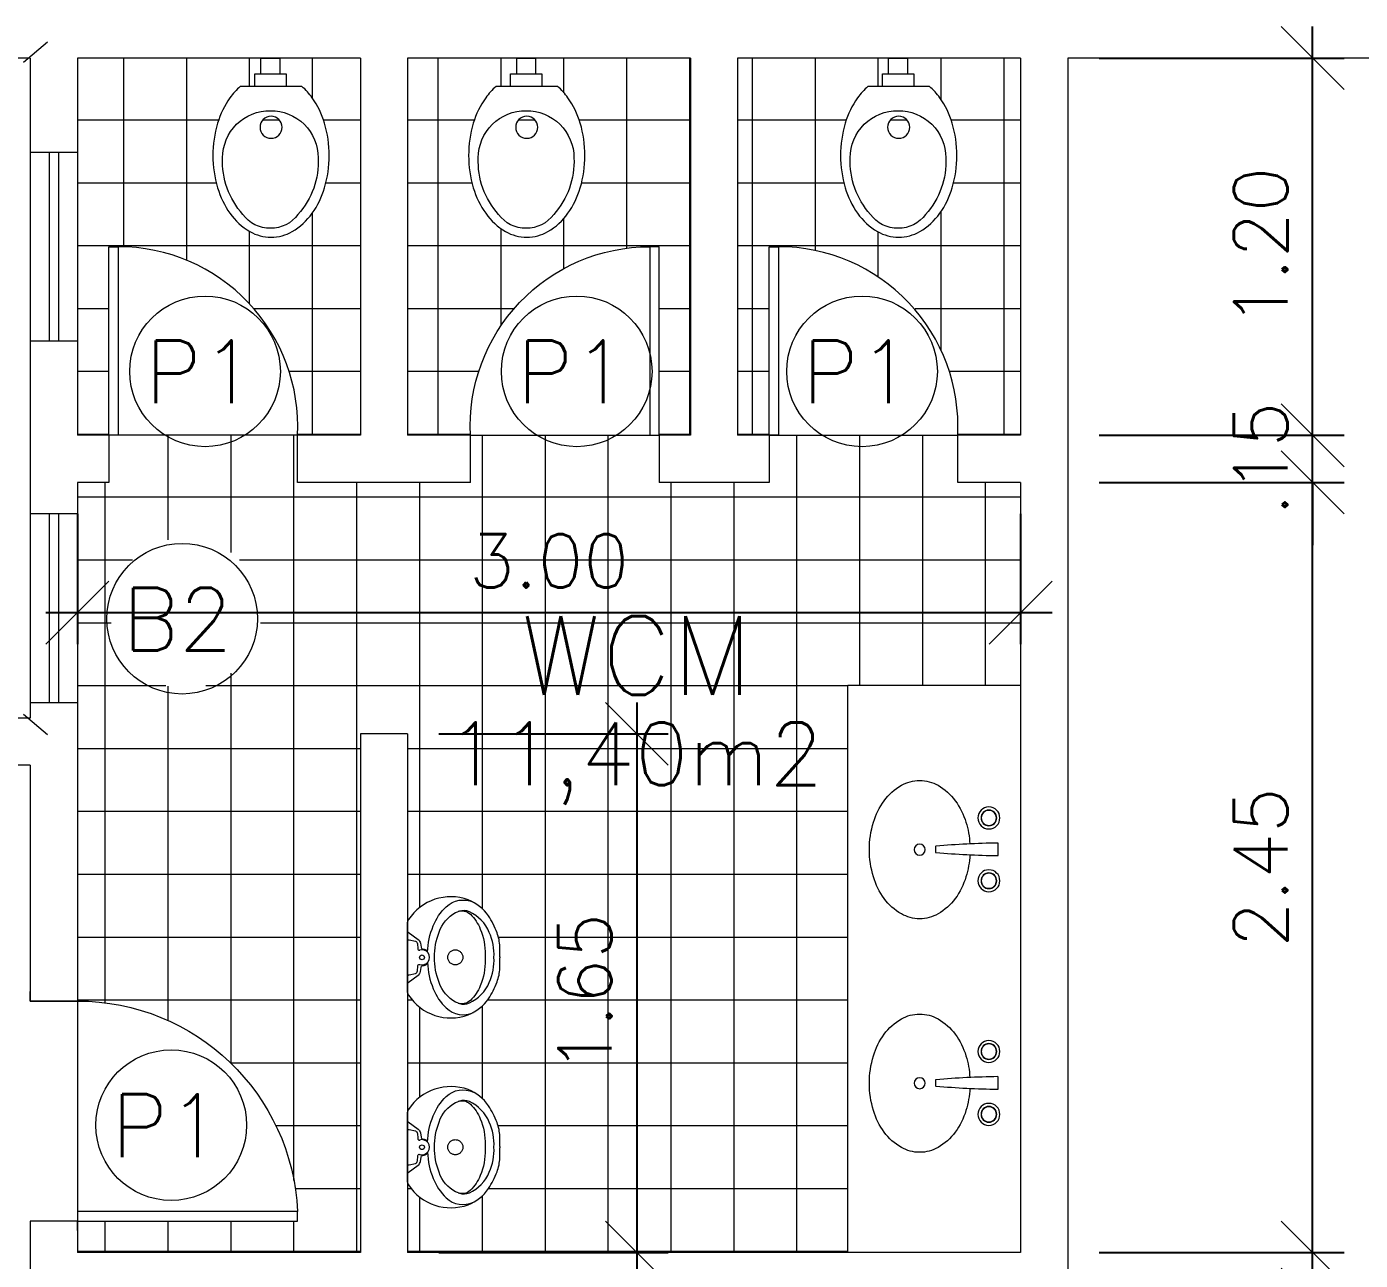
# Model space of a CAD drawing. Header units: millimetres. Extents: x 521 to 1055, y 261 to 520.
# Drawn here: x 609.55 to 613.792, y 420.171 to 424.096 of the extents above; entities that cross this region are included whole.
import ezdxf
from ezdxf.enums import TextEntityAlignment as Align

# ---------------------------------------------------------------- set-up
doc = ezdxf.new("R2010")
doc.units = ezdxf.units.MM
doc.linetypes.add('CONTINU', pattern=[0])
doc.linetypes.add('DASHDOT', pattern=[1, 0.5, -0.25, 0, -0.25])
doc.layers.add('0.1', color=8, linetype='Continuous', lineweight=13)
doc.styles.add('ROMANS', font='romans')
doc.styles.get("Standard").update_dxf_attribs({"font": 'romans.shx'})
doc.dimstyles.new('Fares Eng - 50', dxfattribs={"dimscale": 2, "dimtxt": 0.085, "dimasz": 0.1, "dimexe": 0.05, "dimexo": 0.05, "dimgap": 0.04, "dimtad": 1, "dimzin": 4, "dimdsep": 46, "dimtxsty": 'ROMANS', "dimblk1": 'OBLIQUE', "dimblk2": 'OBLIQUE', "dimsah": 1, "dimcen": 0.05, "dimdle": 0.05, "dimclrd": 8, "dimclre": 8, "dimclrt": 8, "dimaunit": 1, "dimadec": 0, "dimazin": 0, "dimtfac": 1, "dimtix": 1, "dimtmove": 2, "dimatfit": 0, "dimldrblk": 'OPEN90', "dimfxl": 1, "dimtolj": 1, "dimtzin": 0, "dimarcsym": 0})
pattern_1 = [(0, (-65.94123, 0), (0, 0.2), []), (90, (-65.94123, 0), (-0.2, 1e-17), [])]

# ---------------------------------------------------------------- blocks, each defined once
blk = doc.blocks.new('P60')
at = {"color": 252}
blk.add_lwpolyline([(-0.6, 0.0596), (0, 0.0596), (0, 0.03), (-0.6, 0.03)], close=True, dxfattribs=at)
at = {"color": 8}
blk.add_arc((-0.0289, 0.0596), 0.5711, 87.1025, 180, dxfattribs=at)
blk = doc.blocks.new('Vaso')
for points in [[(0.03, -0.05), (0.03, 0), (-0.03, 0), (-0.03, -0.05)], [(0.05, -0.09), (0.05, -0.05), (-0.05, -0.05), (-0.05, -0.09)]]:
    blk.add_lwpolyline(points)
for points in [[(0.1829, -0.31, -0.071776), (0.168, -0.4129, -0.083144), (0.1287, -0.4938, -0.106699), (0.0652, -0.5518, -0.132564), (-0.0021, -0.57, -0.132564), (-0.0694, -0.5518, -0.106699), (-0.1329, -0.4938, -0.083144), (-0.1722, -0.4129, -0.071776), (-0.1871, -0.31, -0.071776), (-0.1722, -0.2071, -0.083144), (-0.1329, -0.1262, -0.060171), (-0.1, -0.09), (0.0958, -0.09, -0.060171), (0.1287, -0.1262, -0.083144), (0.168, -0.2071, -0.071776)], [(-0.0876, -0.4972, 0.2474), (0, -0.5413, 0.2474), (0.0876, -0.4972, 0.197858), (0.1521, -0.3175, 0.418329), (0, -0.1675, 0.418329), (-0.1521, -0.3175, 0.197858)]]:
    blk.add_lwpolyline(points, format="xyb", close=True)
blk.add_circle((-0.0021, -0.22), 0.0352)
blk = doc.blocks.new('_OBLIQUE')
at = {"color": 0, "linetype": 'ByBlock'}
blk.add_line((-0.5, -0.5), (0.5, 0.5), dxfattribs=at)
blk = doc.blocks.new('*D817')
at = {"layer": '0.1', "color": 8, "linetype": 'CONTINU', "lineweight": -2, "transparency": 16777216}
for p, q in [((613.6402, 422.7965), (613.6402, 422.9965)), ((612.9614, 422.7965), (613.7402, 422.7965)), ((613.6402, 422.6465), (613.6402, 422.7965)), ((612.9614, 422.6465), (613.7402, 422.6465)), ((613.6402, 422.6465), (613.6402, 422.4465))]:
    blk.add_line(p, q, dxfattribs=at)
at = {"layer": 'DEFPOINTS', "color": 0, "linetype": 'CONTINU', "lineweight": -2, "transparency": 16777216}
for p in [(612.8614, 422.7965), (613.6402, 422.7965), (612.8614, 422.6465)]:
    blk.add_point(p, dxfattribs=at)
at = {"layer": '0.1', "color": 8, "linetype": 'CONTINU', "lineweight": -2, "transparency": 16777216, "xscale": 0.2, "yscale": 0.2, "zscale": 0.2}
for p, rotation in [((613.6402, 422.7965), 270), ((613.6402, 422.6465), 90)]:
    blk.add_blockref('_OBLIQUE', p, dxfattribs=dict(at, rotation=rotation))
at = {"layer": '0.1', "color": 8, "linetype": 'CONTINU', "transparency": 16777216, "insert": (613.4752, 422.7215), "char_height": 0.17, "attachment_point": 5, "rotation": 90, "style": 'ROMANS'}
blk.add_mtext('\\A1;.15', dxfattribs=at)
blk = doc.blocks.new('_Open90')
at = {"color": 0, "linetype": 'ByBlock', "lineweight": -2}
for p, q in [((-0.5, 0.5), (0, 0)), ((0, 0), (-1, 0)), ((0, 0), (-0.5, -0.5))]:
    blk.add_line(p, q, dxfattribs=at)
blk = doc.blocks.new('*D818')
at = {"layer": '0.1', "color": 8, "linetype": 'CONTINU', "lineweight": -2, "transparency": 16777216}
for p, q in [((613.6402, 422.6965), (613.6402, 424.0965)), ((612.9614, 423.9965), (613.7402, 423.9965)), ((612.9614, 422.7965), (613.7402, 422.7965))]:
    blk.add_line(p, q, dxfattribs=at)
at = {"layer": 'DEFPOINTS', "color": 0, "linetype": 'CONTINU', "lineweight": -2, "transparency": 16777216}
for p in [(612.8614, 423.9965), (613.6402, 423.9965), (612.8614, 422.7965)]:
    blk.add_point(p, dxfattribs=at)
at = {"layer": '0.1', "color": 8, "linetype": 'CONTINU', "lineweight": -2, "transparency": 16777216, "xscale": 0.2, "yscale": 0.2, "zscale": 0.2}
for p, rotation in [((613.6402, 423.9965), 90), ((613.6402, 422.7965), 270)]:
    blk.add_blockref('_OBLIQUE', p, dxfattribs=dict(at, rotation=rotation))
at = {"layer": '0.1', "color": 8, "linetype": 'CONTINU', "transparency": 16777216, "insert": (613.4752, 423.3965), "char_height": 0.17, "attachment_point": 5, "rotation": 90, "style": 'ROMANS'}
blk.add_mtext('\\A1;1.20', dxfattribs=at)
blk = doc.blocks.new('*D763')
at = {"layer": '0.1', "color": 8, "linetype": 'CONTINU', "lineweight": -2, "transparency": 16777216}
for p, q in [((613.6402, 420.1965), (613.6402, 420.3965)), ((612.9614, 420.1965), (613.7402, 420.1965)), ((613.6402, 420.0465), (613.6402, 420.1965)), ((612.9614, 420.0465), (613.7402, 420.0465)), ((613.6402, 420.0465), (613.6402, 419.8465))]:
    blk.add_line(p, q, dxfattribs=at)
at = {"layer": 'DEFPOINTS', "color": 0, "linetype": 'CONTINU', "lineweight": -2, "transparency": 16777216}
for p in [(612.8614, 420.1965), (613.6402, 420.1965), (612.8614, 420.0465)]:
    blk.add_point(p, dxfattribs=at)
at = {"layer": '0.1', "color": 8, "linetype": 'CONTINU', "lineweight": -2, "transparency": 16777216, "xscale": 0.2, "yscale": 0.2, "zscale": 0.2}
for p, rotation in [((613.6402, 420.1965), 270), ((613.6402, 420.0465), 90)]:
    blk.add_blockref('_OBLIQUE', p, dxfattribs=dict(at, rotation=rotation))
at = {"layer": '0.1', "color": 8, "linetype": 'CONTINU', "transparency": 16777216, "insert": (613.4402, 419.7405), "char_height": 0.17, "attachment_point": 5, "rotation": 90, "style": 'ROMANS'}
blk.add_mtext('\\A1;.15', dxfattribs=at)
blk = doc.blocks.new('*D834')
at = {"layer": '0.1', "color": 8, "linetype": 'CONTINU', "lineweight": -2, "transparency": 16777216}
for p, q in [((608.8415, 421.8465), (608.8415, 403.5465)), ((609.4614, 421.7465), (608.7415, 421.7465)), ((609.4614, 403.6465), (608.7415, 403.6465))]:
    blk.add_line(p, q, dxfattribs=at)
at = {"layer": 'DEFPOINTS', "color": 0, "linetype": 'CONTINU', "lineweight": -2, "transparency": 16777216}
for p in [(609.5614, 421.7465), (608.8415, 403.6465), (609.5614, 403.6465)]:
    blk.add_point(p, dxfattribs=at)
at = {"layer": '0.1', "color": 8, "linetype": 'CONTINU', "lineweight": -2, "transparency": 16777216, "xscale": 0.2, "yscale": 0.2, "zscale": 0.2}
for p, rotation in [((608.8415, 421.7465), 90), ((608.8415, 403.6465), 270)]:
    blk.add_blockref('_OBLIQUE', p, dxfattribs=dict(at, rotation=rotation))
at = {"layer": '0.1', "color": 8, "linetype": 'CONTINU', "transparency": 16777216, "insert": (608.6765, 412.6965), "char_height": 0.17, "attachment_point": 5, "rotation": 90, "style": 'ROMANS'}
blk.add_mtext('\\A1;18.10', dxfattribs=at)
blk = doc.blocks.new('P70')
for points in [[(0, 0.76), (0, 0.73), (0.15, 0.73), (0.15, 0.76)], [(0, 0), (0, 0.03), (0.15, 0.03), (0.15, 0)]]:
    blk.add_lwpolyline(points)
blk.add_lwpolyline([(-0.7, 0.06), (0, 0.06), (0, 0.03), (-0.7, 0.03)], close=True)
at = {"color": 8}
blk.add_arc((0, 0.0293), 0.7007, 90, 177.4911, dxfattribs=at)
blk = doc.blocks.new('MIC')
for p, q in [((0, 0), (0, 0.1115)), ((0.294, 0.0017), (0.294, 0)), ((0, -0.1115), (0, 0)), ((0.294, 0), (0.294, -0.0017))]:
    blk.add_line(p, q)
for points in [[(0.0639, 0.016, -0.100603), (0.082, 0.1, -0.114611), (0.123, 0.161, -0.309836), (0.2095, 0.1751, -0.309836)], [(0.1614, -0.1456), (0.1649, -0.1467, 0.189039), (0.1967, -0.145, 0.189014), (0.26, -0.0796, 0.116802), (0.275, 0, 0.116802), (0.26, 0.0796, 0.189014), (0.1967, 0.145, 0.189039), (0.1649, 0.1467), (0.1614, 0.1456)], [(0, 0.0531, -0.473116), (0.005, 0.056), (0.025, 0.0515, -0.362542), (0.0315, 0.043), (0.0325, 0.0285, 0.564769), (0.0386, 0.0228)], [(0.002, 0.0805), (0.034, 0.057, -0.1805), (0.041, 0.0455), (0.043, 0.032, 0.35029), (0.0485, 0.026, -0.252034), (0.063, 0.0195)], [(0, -0.0531, 0.473116), (0.005, -0.056), (0.025, -0.0515, 0.362542), (0.0315, -0.043), (0.0325, -0.0285, -0.564769), (0.0386, -0.0228)], [(0.002, -0.0805), (0.034, -0.057, 0.1805), (0.041, -0.0455), (0.043, -0.032, -0.35029), (0.0485, -0.026, 0.252034), (0.063, -0.0195)], [(0.0639, -0.016, 0.100603), (0.082, -0.1, 0.114611), (0.123, -0.161, 0.309836), (0.2095, -0.1751, 0.309836)]]:
    blk.add_lwpolyline(points, format="xyb")
blk.add_lwpolyline([(0.247, 0), (0.2471, -0.0078, -0.102017), (0.2314, -0.0902, -0.100634), (0.1998, -0.1372, -0.31043), (0.1587, -0.1445, -0.029837), (0.153, -0.1425, -0.193887), (0.1005, -0.08, -0.096635), (0.0855, 0, -0.096635), (0.1005, 0.08, -0.193887), (0.153, 0.1425, -0.029837), (0.1587, 0.1445, -0.31043), (0.1998, 0.1372, -0.100634), (0.2314, 0.0902, -0.102017), (0.2471, 0.0078)], format="xyb", close=True)
blk.add_circle((0.046, 0), 0.0075)
at = {"linetype": 'DASHDOT'}
blk.add_circle((0.152, 0), 0.024, dxfattribs=at)
for centre, radius, start, end in [((0.1378, 0.0316), 0.1612, 69.9635, 146.7254), ((0.1387, 0.0475), 0.146, 35.2589, 68.1534), ((0.0355, -0.0108), 0.2641, 26.2626, 32.6613), ((0.0142, 0.1113), 0.0142, 142.0649, 179.055), ((-0.0293, -0.0427), 0.3364, 21.0674, 26.2626), ((0.1598, 0.0301), 0.1338, 1.8451, 21.0674), ((0.046, 0), 0.024, 251.9674, 108.0326), ((-0.7216, 0.0017), 1.0157, 360, 1.8451), ((0.1598, -0.0301), 0.1338, 338.9326, 358.1549), ((-0.7216, -0.0017), 1.0157, 358.1549, 360), ((-0.0293, 0.0427), 0.3364, 333.7374, 338.9326), ((0.0142, -0.1113), 0.0142, 180.945, 217.9351), ((0.1378, -0.0316), 0.1612, 213.2746, 290.0365), ((0.0355, 0.0108), 0.2641, 327.3387, 333.7374), ((0.1387, -0.0475), 0.146, 291.8466, 324.7411)]:
    blk.add_arc(centre, radius, start, end)
blk = doc.blocks.new('ÁREA')
for p in [(0.00005, 0.003762), (0, 0)]:
    blk.add_attdef('COMPARTIMENTO', text='', height=0.0025).set_placement(p, align=Align.CENTER)
at = {"color": 1}
for p in [(-0.00005, -0.003762), (-0.000099, -0.007523)]:
    blk.add_attdef('ÁREA', text='', height=0.002, dxfattribs=at).set_placement(p, align=Align.CENTER)
blk = doc.blocks.new('*D835')
at = {"layer": '0.1', "color": 8, "linetype": 'CONTINU', "lineweight": -2, "transparency": 16777216}
for p, q in [((609.7114, 422.5465), (609.7114, 422.1319)), ((612.7114, 422.5465), (612.7114, 422.1319)), ((612.8114, 422.2319), (609.6114, 422.2319))]:
    blk.add_line(p, q, dxfattribs=at)
at = {"layer": 'DEFPOINTS', "color": 0, "linetype": 'CONTINU', "lineweight": -2, "transparency": 16777216}
for p in [(609.7114, 422.6465), (612.7114, 422.6465), (609.7114, 422.2319)]:
    blk.add_point(p, dxfattribs=at)
at = {"layer": '0.1', "color": 8, "linetype": 'CONTINU', "lineweight": -2, "transparency": 16777216, "xscale": 0.2, "yscale": 0.2, "zscale": 0.2, "rotation": 180}
blk.add_blockref('_OBLIQUE', (609.7114, 422.2319), dxfattribs=at)
at = {"layer": '0.1', "color": 8, "linetype": 'CONTINU', "lineweight": -2, "transparency": 16777216, "xscale": 0.2, "yscale": 0.2, "zscale": 0.2}
blk.add_blockref('_OBLIQUE', (612.7114, 422.2319), dxfattribs=at)
at = {"layer": '0.1', "color": 8, "linetype": 'CONTINU', "transparency": 16777216, "insert": (611.2114, 422.3969), "char_height": 0.17, "attachment_point": 5, "style": 'ROMANS'}
blk.add_mtext('\\A1;3.00', dxfattribs=at)
blk = doc.blocks.new('*D836')
at = {"layer": '0.1', "color": 8, "lineweight": -2, "transparency": 16777216}
for p, q in [((611.4907, 421.9465), (611.4907, 420.0965)), ((610.8614, 421.8465), (611.5907, 421.8465)), ((610.8614, 420.1965), (611.5907, 420.1965))]:
    blk.add_line(p, q, dxfattribs=at)
at = {"layer": 'DEFPOINTS', "color": 0, "lineweight": -2, "transparency": 16777216}
for p in [(610.7614, 421.8465), (610.7614, 420.1965), (611.4907, 420.1965)]:
    blk.add_point(p, dxfattribs=at)
at = {"layer": '0.1', "color": 8, "lineweight": -2, "transparency": 16777216, "xscale": 0.2, "yscale": 0.2, "zscale": 0.2}
for p, rotation in [((611.4907, 421.8465), 90), ((611.4907, 420.1965), 270)]:
    blk.add_blockref('_OBLIQUE', p, dxfattribs=dict(at, rotation=rotation))
at = {"layer": '0.1', "color": 8, "transparency": 16777216, "insert": (611.3257, 421.0215), "char_height": 0.17, "attachment_point": 5, "rotation": 90, "style": 'ROMANS'}
blk.add_mtext('\\A1;1.65', dxfattribs=at)
blk = doc.blocks.new('*D844')
at = {"layer": '0.1', "color": 8, "linetype": 'CONTINU', "lineweight": -2, "transparency": 16777216}
for p, q in [((613.6402, 420.0965), (613.6402, 422.7465)), ((612.9614, 422.6465), (613.7402, 422.6465)), ((612.9614, 420.1965), (613.7402, 420.1965))]:
    blk.add_line(p, q, dxfattribs=at)
at = {"layer": 'DEFPOINTS', "color": 0, "linetype": 'CONTINU', "lineweight": -2, "transparency": 16777216}
for p in [(612.8614, 422.6465), (613.6402, 422.6465), (612.8614, 420.1965)]:
    blk.add_point(p, dxfattribs=at)
at = {"layer": '0.1', "color": 8, "linetype": 'CONTINU', "lineweight": -2, "transparency": 16777216, "xscale": 0.2, "yscale": 0.2, "zscale": 0.2}
for p, rotation in [((613.6402, 422.6465), 90), ((613.6402, 420.1965), 270)]:
    blk.add_blockref('_OBLIQUE', p, dxfattribs=dict(at, rotation=rotation))
at = {"layer": '0.1', "color": 8, "linetype": 'CONTINU', "transparency": 16777216, "insert": (613.4752, 421.4215), "char_height": 0.17, "attachment_point": 5, "rotation": 90, "style": 'ROMANS'}
blk.add_mtext('\\A1;2.45', dxfattribs=at)
blk = doc.blocks.new('Cuba')
blk.add_lwpolyline([(0.0008, 0.05), (-0.0074, 0.05, -0.389688), (-0.0094, 0.0518, -0.017234), (-0.0192, 0.248, -0.418769), (-0.0172, 0.25), (0.0008, 0.25), (0.0188, 0.25, -0.418769), (0.0208, 0.248, -0.017234), (0.011, 0.0518, -0.389688), (0.009, 0.05)], format="xyb", close=True)
blk.add_lwpolyline([(-0.0164, 0.1596, 0.059592), (-0.087, 0.1472, 0.084248), (-0.1556, 0.1131, 0.106469), (-0.2045, 0.0584, 0.130159), (-0.22, 0, 0.130159), (-0.2045, -0.0584, 0.106469), (-0.1556, -0.1131, 0.084248), (-0.087, -0.1472, 0.073281), (0, -0.16, 0.073281), (0.087, -0.1472, 0.084248), (0.1556, -0.1131, 0.106469), (0.2045, -0.0584, 0.130159), (0.22, 0, 0.130159), (0.2045, 0.0584, 0.106469), (0.1556, 0.1131, 0.084248), (0.087, 0.1472, 0.058268), (0.018, 0.1595, 0.073281)], format="xyb")
for centre, radius in [((-0.0992, 0.22), 0.035), ((0.1008, 0.22), 0.035), ((0, 0), 0.0175)]:
    blk.add_circle(centre, radius)
at = {"color": 8}
for centre, radius in [((-0.0992, 0.22), 0.025), ((-0.0992, 0.22), 0.024), ((0.1008, 0.22), 0.025), ((0.1008, 0.22), 0.024)]:
    blk.add_circle(centre, radius, dxfattribs=at)
blk = doc.blocks.new('*D1028')
at = {"layer": '0.1', "color": 8, "linetype": 'CONTINU', "lineweight": -2, "transparency": 16777216}
for p, q in [((613.6402, 420.1965), (613.6402, 420.3965)), ((612.9614, 420.1965), (613.7402, 420.1965)), ((613.6402, 420.0465), (613.6402, 420.1965)), ((612.9614, 420.0465), (613.7402, 420.0465)), ((613.6402, 420.0465), (613.6402, 419.8465))]:
    blk.add_line(p, q, dxfattribs=at)
at = {"layer": 'DEFPOINTS', "color": 0, "linetype": 'CONTINU', "lineweight": -2, "transparency": 16777216}
for p in [(612.8614, 420.1965), (613.6402, 420.1965), (612.8614, 420.0465)]:
    blk.add_point(p, dxfattribs=at)
at = {"layer": '0.1', "color": 8, "linetype": 'CONTINU', "lineweight": -2, "transparency": 16777216, "xscale": 0.2, "yscale": 0.2, "zscale": 0.2}
for p, rotation in [((613.6402, 420.1965), 270), ((613.6402, 420.0465), 90)]:
    blk.add_blockref('_OBLIQUE', p, dxfattribs=dict(at, rotation=rotation))
at = {"layer": '0.1', "color": 8, "linetype": 'CONTINU', "transparency": 16777216, "insert": (613.4402, 419.7405), "char_height": 0.17, "attachment_point": 5, "rotation": 90, "style": 'ROMANS'}
blk.add_mtext('\\A1;.15', dxfattribs=at)

msp = doc.modelspace()

# ---------------------------------------------------------------- hatches: boundary and pattern name
at = {"layer": '0.1', "linetype": 'CONTINU'}
h = msp.add_hatch(dxfattribs=at)
h.set_pattern_fill('_USER', color=8, scale=0.2, style=0, double=1, pattern_type=0)
h.set_pattern_definition(pattern_1)
h.paths.add_polyline_path([(610.61144, 423.99649), (610.35527, 423.99649), (610.35527, 423.94649), (610.29527, 423.94649), (610.29527, 423.99649), (609.71144, 423.99649), (609.71144, 423.69649), (609.71144, 423.09649), (609.71144, 422.79649), (609.81144, 422.79649), (609.81144, 423.39649), (609.84104, 423.39649, -0.429104), (610.41144, 422.79649), (610.61144, 422.79649)])
h.paths.add_polyline_path([(610.15723, 423.58354, 0.0000031), (610.15723, 423.58354, -0.0000023)], flags=0)
h.paths.add_polyline_path([(610.29213, 423.77646, -1), (610.36263, 423.77646, -1)], flags=0)
edge = h.paths.add_edge_path(flags=16)
edge.add_arc((610.50654, 423.68649), 0.36416, 180.00004, 196.42173)
edge.add_arc((610.41846, 423.66053), 0.27234, 196.42181, 215.43328)
edge.add_arc((610.36268, 423.62084), 0.20388, 215.43328, 239.79472)
edge.add_arc((610.32738, 423.56019), 0.1337, 239.79469, 270.00001)
edge.add_arc((610.32738, 423.56019), 0.1337, 269.99999, 300.20531)
edge.add_arc((610.29207, 423.62084), 0.20388, 300.20528, 324.56672)
edge.add_arc((610.23629, 423.66053), 0.27234, 324.56672, 343.57819)
edge.add_arc((610.14822, 423.68649), 0.36416, 343.57827, 359.99996)
edge.add_arc((610.14822, 423.68649), 0.36416, 0.00004, 16.42173)
edge.add_arc((610.23629, 423.71245), 0.27234, 16.42181, 35.43328)
edge.add_arc((610.29207, 423.75213), 0.20388, 35.43334, 49.20691)
edge.add_line((610.42527, 423.90649), (610.22948, 423.90649))
edge.add_arc((610.36269, 423.75213), 0.20388, 130.79309, 144.56666)
edge.add_arc((610.41846, 423.71245), 0.27234, 144.56672, 163.57819)
edge.add_arc((610.50654, 423.68649), 0.36416, 163.57827, 179.99996)
h = msp.add_hatch(dxfattribs=at)
h.set_pattern_fill('_USER', color=8, scale=0.2, style=0, double=1, pattern_type=0)
h.set_pattern_definition(pattern_1)
h.paths.add_polyline_path([(611.66144, 423.99649), (611.16868, 423.99649), (611.16868, 423.94649), (611.10868, 423.94649), (611.10868, 423.99649), (610.76144, 423.99649), (610.76144, 422.79649), (610.96144, 422.79649, -0.429104), (611.53184, 423.39649), (611.56144, 423.39649), (611.56144, 422.79649), (611.66144, 422.79649)])
h.paths.add_polyline_path([(610.97064, 423.58354, 0.0000031), (610.97064, 423.58354, -0.0000023)], flags=0)
h.paths.add_polyline_path([(611.10553, 423.77646, -1), (611.17603, 423.77646, -1)], flags=0)
edge = h.paths.add_edge_path(flags=16)
edge.add_arc((611.31994, 423.68649), 0.36416, 180.00004, 196.42173)
edge.add_arc((611.23187, 423.66053), 0.27234, 196.42181, 215.43328)
edge.add_arc((611.17609, 423.62084), 0.20388, 215.43328, 239.79472)
edge.add_arc((611.14078, 423.56019), 0.1337, 239.79469, 270.00001)
edge.add_arc((611.14078, 423.56019), 0.1337, 269.99999, 300.20531)
edge.add_arc((611.10548, 423.62084), 0.20388, 300.20528, 324.56672)
edge.add_arc((611.0497, 423.66053), 0.27234, 324.56672, 343.57819)
edge.add_arc((610.96162, 423.68649), 0.36416, 343.57827, 359.99996)
edge.add_arc((610.96162, 423.68649), 0.36416, 0.00004, 16.42173)
edge.add_arc((611.0497, 423.71245), 0.27234, 16.42181, 35.43328)
edge.add_arc((611.10548, 423.75213), 0.20388, 35.43334, 49.20691)
edge.add_line((611.23868, 423.90649), (611.04289, 423.90649))
edge.add_arc((611.17609, 423.75213), 0.20388, 130.79309, 144.56666)
edge.add_arc((611.23187, 423.71245), 0.27234, 144.56672, 163.57819)
edge.add_arc((611.31994, 423.68649), 0.36416, 163.57827, 179.99996)
h = msp.add_hatch(dxfattribs=at)
h.set_pattern_fill('_USER', color=8, scale=0.2, style=0, double=1, pattern_type=0)
h.set_pattern_definition(pattern_1)
h.paths.add_polyline_path([(612.71144, 423.99649), (612.3517, 423.99649), (612.3517, 423.94649), (612.2917, 423.94649), (612.2917, 423.99649), (611.81144, 423.99649), (611.81144, 422.79649), (611.91144, 422.79649), (611.91144, 423.39649), (611.94104, 423.39649, -0.2002278), (612.34693, 423.22716, -0.1067037), (612.41144, 423.14927, -0.1648706), (612.51144, 422.79649), (612.71144, 422.79649)])
h.paths.add_polyline_path([(612.15366, 423.58354), (612.15366, 423.58354, 0.0000022), (612.15366, 423.58354), (612.15366, 423.58354, -0.0000023)], flags=0)
h.paths.add_polyline_path([(612.28855, 423.77646, -1), (612.35905, 423.77646, -1)], flags=0)
edge = h.paths.add_edge_path(flags=16)
edge.add_arc((612.50296, 423.68649), 0.36416, 180.00004, 196.42173)
edge.add_arc((612.41489, 423.66053), 0.27234, 196.42181, 215.43328)
edge.add_arc((612.35911, 423.62084), 0.20388, 215.43328, 239.79472)
edge.add_arc((612.3238, 423.56019), 0.1337, 239.79469, 270.00001)
edge.add_arc((612.3238, 423.56019), 0.1337, 269.99999, 300.20531)
edge.add_arc((612.28849, 423.62084), 0.20388, 300.20528, 324.56672)
edge.add_arc((612.23272, 423.66053), 0.27234, 324.56672, 343.57819)
edge.add_arc((612.14464, 423.68649), 0.36416, 343.57827, 359.99996)
edge.add_arc((612.14464, 423.68649), 0.36416, 0.00004, 16.42173)
edge.add_arc((612.23272, 423.71245), 0.27234, 16.42181, 35.43328)
edge.add_arc((612.28849, 423.75213), 0.20388, 35.43334, 49.20691)
edge.add_line((612.4217, 423.90649), (612.22591, 423.90649))
edge.add_arc((612.35911, 423.75213), 0.20388, 130.79309, 144.56666)
edge.add_arc((612.41489, 423.71245), 0.27234, 144.56672, 163.57819)
edge.add_arc((612.50296, 423.68649), 0.36416, 163.57827, 179.99996)
h = msp.add_hatch(dxfattribs=at)
h.set_pattern_fill('_USER', color=8, scale=0.2, style=0, double=1, pattern_type=0)
h.set_pattern_definition([(0, (0, 0), (0, 0.2), []), (90, (0, 0), (-0.2, 1e-17), [])])
h.paths.add_polyline_path([(611.01931, 421.26722, -0.027927), (611.03381, 421.24155, -0.0226719), (611.04605, 421.21362, -0.0840705), (611.05492, 421.16984, -0.0080509), (611.05545, 421.13714), (611.05545, 421.13544), (611.05545, 421.13374, -0.0080509), (611.05492, 421.10104, -0.0840705), (611.04605, 421.05725, -0.0226719), (611.03381, 421.02933, -0.027927), (611.01931, 421.00366, -0.1445233), (610.95444, 420.95244, -0.3480503), (610.76444, 421.01544, -0.162816), (610.76144, 421.02394), (610.76144, 420.64299, -0.162816), (610.76444, 420.65149, -0.3480503), (610.95444, 420.71449, -0.1445233), (611.01931, 420.66327, -0.027927), (611.03381, 420.6376, -0.0226719), (611.04605, 420.60968, -0.0840705), (611.05492, 420.56589, -0.0080509), (611.05545, 420.53319), (611.05545, 420.53149), (611.05545, 420.52979, -0.0080509), (611.05492, 420.49709, -0.0840705), (611.04605, 420.4533, -0.0226719), (611.03381, 420.42538, -0.027927), (611.01931, 420.39971, -0.1445233), (610.95444, 420.34849, -0.3480503), (610.76444, 420.41149, -0.162816), (610.76144, 420.41999), (610.76144, 420.19649), (612.16144, 420.19649), (612.16144, 422.00188), (612.71144, 422.00188), (612.71144, 422.64649), (612.51144, 422.64649), (612.51144, 422.79649), (611.91144, 422.79649), (611.91144, 422.64649), (611.88144, 422.64649), (611.56144, 422.64649), (611.56144, 422.79649), (611.53184, 422.79649), (610.96144, 422.79649), (610.96144, 422.64649), (610.93144, 422.64649), (610.41144, 422.64649), (610.41144, 422.79649), (609.81144, 422.79649), (609.81144, 422.64649), (609.78144, 422.64649), (609.71144, 422.64649), (609.71144, 422.54649), (609.71144, 421.94649), (609.71144, 420.99649, -0.4014456), (610.41144, 420.32649), (610.41144, 420.29649), (609.71144, 420.29649), (609.71144, 420.26649), (609.71144, 420.19649), (610.61144, 420.19649), (610.61144, 421.84649), (610.76144, 421.84649), (610.76144, 421.24694, -0.162816), (610.76444, 421.25544, -0.3480503), (610.95444, 421.31844, -0.1445233)])
h.paths.add_polyline_path([(609.81693, 422.23121, -1), (610.29622, 422.23121, -1)], flags=16)
h.paths.add_polyline_path([(611.05297, 421.90861), (611.92797, 421.90861), (611.92797, 422.28361), (611.05297, 422.28361)], flags=8)
h.paths.add_polyline_path([(610.80051, 421.58554), (612.16717, 421.58554), (612.16717, 421.94268), (610.80051, 421.94268)], flags=24)
h.paths.add_polyline_path([(611.05297, 421.90861), (611.92797, 421.90861), (611.92797, 422.28361), (611.05297, 422.28361)], flags=24)
h.paths.add_polyline_path([(610.80051, 421.58554), (612.16717, 421.58554), (612.16717, 421.94268), (610.80051, 421.94268)], flags=8)
h.paths.add_polyline_path([(610.85668, 422.58189), (611.56621, 422.58189), (611.56621, 422.28189), (610.85668, 422.28189)], flags=24)
h.paths.add_polyline_path([(611.14072, 420.68101), (611.14072, 421.36196), (611.44072, 421.36196), (611.44072, 420.68101)], flags=24)
h.paths.add_polyline_path([(609.83501, 422.07969), (610.23025, 422.07969), (610.23025, 422.37969), (609.83501, 422.37969)], flags=24)

# ---------------------------------------------------------------- linework, layer by layer
at = {"layer": '0.1', "color": 8, "linetype": 'DASHDOT', "ltscale": 0.5}
for p, q in [((606.96144, 424.08649), (609.66144, 421.80649)), ((606.96144, 421.80649), (609.66144, 424.08649))]:
    msp.add_line(p, q, dxfattribs=at)
at = {"layer": '0.1', "color": 7}
for p, q in [((609.56144, 423.99649), (607.06144, 423.99649)), ((609.56144, 423.99649), (609.56144, 423.69649)), ((609.71144, 423.99649), (609.71144, 423.69649)), ((610.61144, 423.99649), (609.71144, 423.99649)), ((610.61144, 423.99649), (610.61144, 422.79649)), ((610.76144, 423.99649), (610.76144, 422.79649)), ((611.66144, 423.99649), (610.76144, 423.99649)), ((611.66144, 423.99649), (611.66144, 422.79649)), ((611.81144, 423.99649), (611.81144, 422.79649)), ((612.71144, 423.99649), (611.81144, 423.99649)), ((612.71144, 423.99649), (612.71144, 422.79649)), ((616.06144, 423.99649), (612.86144, 423.99649)), ((612.86144, 423.99649), (612.86144, 420.04649)), ((609.71144, 423.69649), (609.56144, 423.69649)), ((609.56144, 423.09649), (609.71144, 423.09649)), ((609.56144, 423.09649), (609.56144, 422.54649)), ((609.71144, 423.09649), (609.71144, 422.79649)), ((609.81144, 422.79649), (609.71144, 422.79649)), ((609.81144, 422.79649), (609.81144, 422.64649)), ((610.41144, 422.64649), (610.41144, 422.79649)), ((610.61144, 422.79649), (610.41144, 422.79649)), ((610.96144, 422.79649), (610.76144, 422.79649)), ((610.96144, 422.64649), (610.96144, 422.79649)), ((611.66144, 422.79649), (611.56144, 422.79649)), ((611.56144, 422.79649), (611.56144, 422.64649)), ((611.91144, 422.79649), (611.81144, 422.79649)), ((611.91144, 422.79649), (611.91144, 422.64649)), ((612.71144, 422.79649), (612.51144, 422.79649)), ((612.51144, 422.64649), (612.51144, 422.79649)), ((609.71144, 422.64649), (609.71144, 422.54649)), ((609.81144, 422.64649), (609.71144, 422.64649)), ((610.96144, 422.64649), (610.41144, 422.64649)), ((611.91144, 422.64649), (611.56144, 422.64649)), ((612.71144, 422.64649), (612.51144, 422.64649)), ((612.71144, 422.64649), (612.71144, 420.19649)), ((609.71144, 422.54649), (609.56144, 422.54649)), ((609.56144, 421.94649), (609.71144, 421.94649)), ((609.56144, 421.94649), (609.56144, 421.89649)), ((609.71144, 421.94649), (609.71144, 420.99649)), ((609.56144, 421.89649), (609.36144, 421.89649)), ((610.61144, 421.84649), (610.61144, 420.19649)), ((610.76144, 421.84649), (610.61144, 421.84649)), ((610.76144, 421.84649), (610.76144, 420.19649)), ((609.56144, 421.74649), (609.36144, 421.74649)), ((609.56144, 421.74649), (609.56144, 420.99649)), ((609.56144, 420.99649), (609.71144, 420.99649)), ((609.71144, 420.29649), (609.56144, 420.29649)), ((609.56144, 420.29649), (609.56144, 419.54649)), ((609.71144, 420.29649), (609.71144, 420.19649)), ((610.61144, 420.19649), (609.71144, 420.19649)), ((612.71144, 420.19649), (610.76144, 420.19649))]:
    msp.add_line(p, q, dxfattribs=at)
at = {"layer": '0.1', "color": 8, "linetype": 'CONTINU'}
for p, q in [((609.56144, 423.69649), (609.56144, 423.09649)), ((609.62144, 423.69649), (609.62144, 423.09649)), ((609.65144, 423.69649), (609.65144, 423.09649)), ((609.71144, 423.69649), (609.71144, 423.09649)), ((610.41144, 422.79649), (609.81144, 422.79649)), ((610.96144, 422.79649), (611.56144, 422.79649)), ((611.91144, 422.79649), (612.51144, 422.79649)), ((609.56144, 422.54649), (609.56144, 421.94649)), ((609.62144, 422.54649), (609.62144, 421.94649)), ((609.65144, 422.54649), (609.65144, 421.94649)), ((609.71144, 422.54649), (609.71144, 421.94649)), ((609.71144, 420.99649), (609.71144, 420.29649))]:
    msp.add_line(p, q, dxfattribs=at)
at = {"layer": '0.1', "color": 8}
for p, q in [((612.16144, 420.19649), (612.16144, 422.00188)), ((612.16144, 422.00188), (612.71144, 422.00188))]:
    msp.add_line(p, q, dxfattribs=at)
at = {"layer": '0.1', "color": 8, "linetype": 'CONTINU'}
msp.add_circle((610.11731, 422.99971), 0.23964, dxfattribs=at)
at = {"layer": '0.1', "color": 8}
for centre in [(611.29954, 422.99971), (612.2071, 422.99971), (610.04451, 422.21282), (610.04451, 422.21282), (610.00983, 420.60164)]:
    msp.add_circle(centre, 0.23964, dxfattribs=at)

# ---------------------------------------------------------------- block references
at = {"layer": '0.1', "color": 8, "xscale": -1}
for name, p in [('Vaso', (610.32527, 423.99649)), ('Vaso', (611.13868, 423.99649)), ('Vaso', (612.3217, 423.99649)), ('P70', (609.71144, 420.26649))]:
    msp.add_blockref(name, p, dxfattribs=at)
at = {"layer": '0.1', "color": 8, "rotation": 270}
for p in [(609.78144, 422.79649), (611.88144, 422.79649)]:
    msp.add_blockref('P60', p, dxfattribs=at)
at = {"layer": '0.1', "color": 8, "xscale": -1}
for name, p, rotation in [('P60', (611.59144, 422.79649), 90), ('Cuba', (612.39059, 421.47825), 270), ('Cuba', (612.39059, 420.7351), 270)]:
    msp.add_blockref(name, p, dxfattribs=dict(at, rotation=rotation))
at = {"layer": '0.1', "color": 8}
ref = msp.add_blockref('ÁREA', (611.49047, 421.97111), dxfattribs=dict(at, xscale=133.3333333333333, yscale=133.3333333333333, zscale=133.3333333333333))
ref.add_attrib('COMPARTIMENTO', 'WCM', dxfattribs={"layer": '0', "color": 3, "height": 0.25}).set_placement((611.49047, 421.97111), align=Align.CENTER)
ref.add_attrib('ÁREA', '11,40m2', dxfattribs={"layer": '0', "color": 1, "height": 0.2}).set_placement((611.48384, 421.68316), align=Align.CENTER)
for p in [(610.76144, 421.13544), (610.76144, 420.53149)]:
    msp.add_blockref('MIC', p, dxfattribs=at)

# ---------------------------------------------------------------- texts
for s, p in [('P1', (609.9267, 422.8982)), ('P1', (611.10893, 422.8982)), ('P1', (612.0165, 422.8982)), ('B2', (609.8539, 422.11131)), ('B2', (609.8539, 422.11131)), ('P1', (609.81922, 420.50013))]:
    msp.add_text(s, height=0.2, dxfattribs=at).set_placement(p)

# ---------------------------------------------------------------- dimensions: what is measured, and where the dimension line sits
at = {"layer": '0.1', "color": 8, "linetype": 'CONTINU'}
for base, p1, p2, picture, middle in [((613.64022, 423.99649), (612.86144, 422.79649), (612.86144, 423.99649), '*D818', (613.47522, 423.39649)), ((613.64022, 422.79649), (612.86144, 422.64649), (612.86144, 422.79649), '*D817', (613.47522, 422.72149)), ((613.64022, 422.64649), (612.86144, 420.19649), (612.86144, 422.64649), '*D844', (613.47522, 421.42149)), ((608.84147, 403.64649), (609.56144, 421.74649), (609.56144, 403.64649), '*D834', (608.67647, 412.69649))]:
    dim = msp.add_linear_dim(base=base, p1=p1, p2=p2, angle=90, dimstyle='Fares Eng - 50', dxfattribs=at)
    dim.commit()
    dim.dimension.update_dxf_attribs({"geometry": picture, "text_midpoint": middle})
dim = msp.add_linear_dim(base=(609.71144, 422.23189), p1=(612.71144, 422.64649), p2=(609.71144, 422.64649), dimstyle='Fares Eng - 50', dxfattribs=at)
dim.commit()
dim.dimension.update_dxf_attribs({"geometry": '*D835', "text_midpoint": (611.21144, 422.39689)})
at = {"layer": '0.1', "color": 7}
dim = msp.add_linear_dim(base=(611.49072, 420.19649), p1=(610.76144, 421.84649), p2=(610.76144, 420.19649), angle=90, dimstyle='Fares Eng - 50', dxfattribs=at)
dim.commit()
dim.dimension.update_dxf_attribs({"geometry": '*D836', "text_midpoint": (611.32572, 421.02149)})
at = {"layer": '0.1', "color": 8, "linetype": 'CONTINU'}
for picture in ['*D763', '*D1028']:
    dim = msp.add_linear_dim(base=(613.64022, 420.19649), p1=(612.86144, 420.04649), p2=(612.86144, 420.19649), angle=90, dimstyle='Fares Eng - 50', dxfattribs=at)
    dim.commit()
    dim.dimension.update_dxf_attribs({"geometry": picture, "text_midpoint": (613.44022, 419.74049), "dimtype": 160})

doc.saveas('drawing.dxf')
